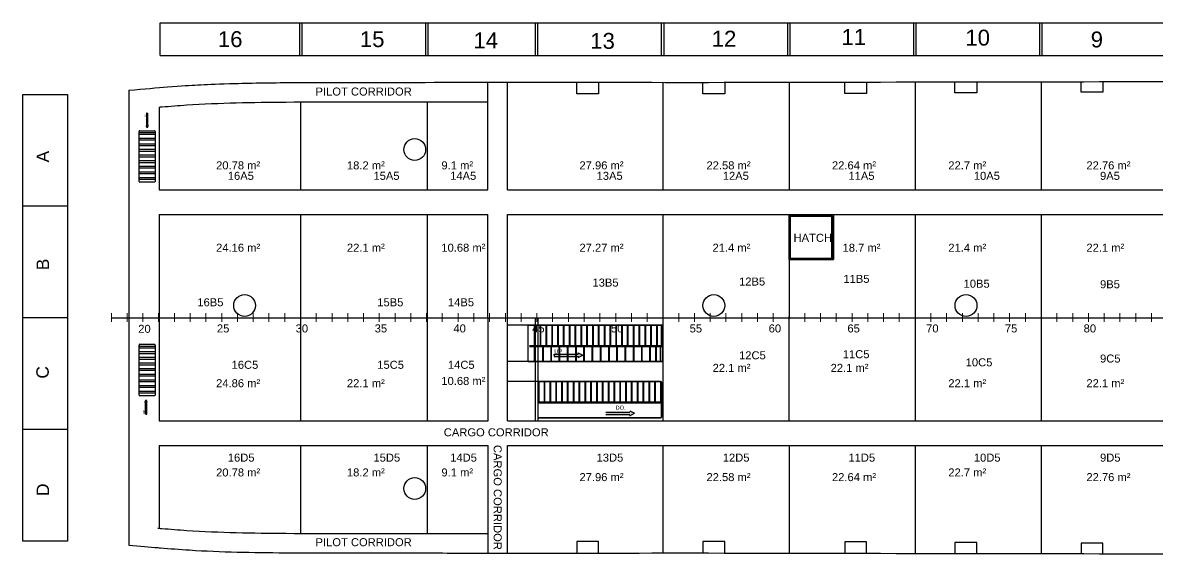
# Model space of a CAD drawing. Header units: inches. Extents: x 1.5 to 94.9, y 1.9 to 23.8.
# Drawn here: x 1.54 to 48.34, y 1.91 to 23.82 of the extents above; entities that cross this region are included whole.
import ezdxf

# ---------------------------------------------------------------- set-up
doc = ezdxf.new("R2010")
doc.units = ezdxf.units.IN
doc.header["$MEASUREMENT"] = 0
doc.linetypes.add('ACAD_ISO02W100', pattern=[15, 12, -3])
for name, color, linetype in [('deck 4', 7, 'Continuous'), ('Layer1', 10, 'Continuous'), ('Layer2', 7, 'Continuous'), ('PDF2_TEXT', 7, 'Continuous'), ('PDF_INER2', 7, 'Continuous'), ('STATIONS', 7, 'Continuous')]:
    doc.layers.add(name, color=color, linetype=linetype)
doc.layers.add('WIND AREA', color=18, linetype='Continuous', true_color=0x000000)
doc.styles.add('PDF ArialMT', font='arial.ttf')
doc.styles.get("Standard").update_dxf_attribs({"font": 'arial.ttf'})

msp = doc.modelspace()

# ---------------------------------------------------------------- hatches: boundary and pattern name
at = {"layer": 'PDF_INER2'}
h = msp.add_hatch(color=7, dxfattribs=at)
h.dxf.hatch_style = 1
h.paths.add_polyline_path([(6.696, 20.087), (6.67, 20.087), (6.645, 20.087), (6.645, 19.583), (6.62, 19.583), (6.67, 19.488), (6.721, 19.583), (6.696, 19.583)])
h = msp.add_hatch(color=7, dxfattribs=at)
h.dxf.hatch_style = 1
h.paths.add_polyline_path([(24.646, 10.114), (24.458, 10.214), (24.458, 10.164), (23.458, 10.164), (23.458, 10.114), (23.458, 10.064), (24.458, 10.064), (24.458, 10.014)])
h = msp.add_hatch(color=7, dxfattribs=at)
h.dxf.hatch_style = 1
h.paths.add_polyline_path([(6.657, 7.679), (6.632, 7.679), (6.607, 7.679), (6.607, 8.183), (6.581, 8.183), (6.632, 8.278), (6.682, 8.183), (6.657, 8.183)])
h = msp.add_hatch(color=7, dxfattribs=at)
h.dxf.hatch_style = 1
h.paths.add_polyline_path([(25.588, 7.772), (25.588, 7.722), (25.588, 7.672), (26.588, 7.672), (26.588, 7.622), (26.776, 7.722), (26.588, 7.822), (26.588, 7.772)])

# ---------------------------------------------------------------- linework, layer by layer
at = {"color": 8}
for p, q in [((7.216, 22.466), (7.216, 23.815)), ((7.216, 23.815, 0), (92.95, 23.815, 0)), ((12.966, 22.466), (12.966, 23.815)), ((13.066, 22.466), (13.066, 23.815)), ((18.166, 22.466), (18.166, 23.815)), ((18.266, 22.466), (18.266, 23.815)), ((22.696, 22.466), (22.696, 23.815)), ((22.796, 22.466), (22.796, 23.815)), ((27.896, 22.466), (27.896, 23.815)), ((27.996, 22.466), (27.996, 23.815)), ((33.096, 22.466), (33.096, 23.815)), ((33.196, 22.466), (33.196, 23.815)), ((38.296, 22.466, 0), (38.296, 23.815, 0)), ((38.396, 22.466), (38.396, 23.815)), ((43.496, 22.466), (43.496, 23.815)), ((43.596, 22.466), (43.596, 23.815)), ((7.216, 22.466, 0), (92.95, 22.466, 0))]:
    msp.add_line(p, q, dxfattribs=at)
at = {"color": 7}
for p, q in [((24.396, 20.88), (24.396, 21.36)), ((24.396, 20.88), (24.396, 21.36)), ((29.596, 20.88), (29.596, 21.357)), ((29.596, 20.88), (29.596, 21.357)), ((35.446, 20.904), (35.446, 21.369)), ((35.446, 20.904), (35.446, 21.369)), ((39.996, 20.925), (39.996, 21.377)), ((39.996, 20.925), (39.996, 21.377)), ((45.196, 20.952), (45.196, 21.386)), ((45.196, 20.952), (45.196, 21.386)), ((24.396, 2.442), (24.396, 1.962)), ((24.396, 2.442), (24.396, 1.962)), ((29.596, 2.442), (29.596, 1.965)), ((29.596, 2.442), (29.596, 1.965)), ((35.446, 2.419), (35.446, 1.954)), ((35.446, 2.419), (35.446, 1.954)), ((39.996, 2.397), (39.996, 1.946)), ((39.996, 2.397), (39.996, 1.946)), ((45.196, 2.371), (45.196, 1.937)), ((45.196, 2.371), (45.196, 1.937))]:
    msp.add_line(p, q, dxfattribs=at)
at = {"elevation": 0}
msp.add_lwpolyline([(33.15, 15.913), (34.979, 15.913), (34.979, 14.053), (33.15, 14.053)], close=True, dxfattribs=at)
at = {"color": 7}
for points in [[(25.296, 21.36, 0), (25.296, 20.88, 0), (24.396, 20.88, 0)], [(25.296, 21.36, 0), (25.296, 20.88, 0), (24.396, 20.88, 0)], [(30.496, 21.359, 0), (30.496, 20.88, 0), (29.596, 20.88, 0)], [(30.496, 21.359, 0), (30.496, 20.88, 0), (29.596, 20.88, 0)], [(36.346, 21.37, 0), (36.346, 20.904, 0), (35.446, 20.904, 0)], [(36.346, 21.37, 0), (36.346, 20.904, 0), (35.446, 20.904, 0)], [(40.896, 21.378, 0), (40.896, 20.925, 0), (39.996, 20.925, 0)], [(40.896, 21.378, 0), (40.896, 20.925, 0), (39.996, 20.925, 0)], [(46.096, 21.387, 0), (46.096, 20.952, 0), (45.196, 20.952, 0)], [(46.096, 21.387, 0), (46.096, 20.952, 0), (45.196, 20.952, 0)], [(25.296, 1.962, 0), (25.296, 2.442, 0), (24.396, 2.442, 0)], [(25.296, 1.962, 0), (25.296, 2.442, 0), (24.396, 2.442, 0)], [(30.496, 1.963, 0), (30.496, 2.442, 0), (29.596, 2.442, 0)], [(30.496, 1.963, 0), (30.496, 2.442, 0), (29.596, 2.442, 0)], [(36.346, 1.952, 0), (36.346, 2.419, 0), (35.446, 2.419, 0)], [(36.346, 1.952, 0), (36.346, 2.419, 0), (35.446, 2.419, 0)], [(40.896, 1.944, 0), (40.896, 2.397, 0), (39.996, 2.397, 0)], [(40.896, 1.944, 0), (40.896, 2.397, 0), (39.996, 2.397, 0)], [(46.096, 1.935, 0), (46.096, 2.371, 0), (45.196, 2.371, 0)], [(46.096, 1.935, 0), (46.096, 2.371, 0), (45.196, 2.371, 0)]]:
    msp.add_polyline3d(points, dxfattribs=at)
at = {"layer": 'deck 4', "color": 7}
for p, q in [((20.732, 16.934), (20.73, 21.359)), ((21.533, 16.934), (21.532, 21.36)), ((27.95, 21.356), (27.95, 16.934)), ((33.15, 21.364), (33.15, 16.934)), ((38.35, 21.374, 0), (38.35, 16.934, 0)), ((43.55, 21.383), (43.55, 16.934)), ((7.17, 20.34), (7.17, 16.934)), ((13.02, 16.934), (13.02, 20.552)), ((18.22, 20.558), (18.22, 16.934)), ((6.343, 17.273), (6.343, 19.336)), ((7.003, 19.28), (6.343, 19.28)), ((6.343, 19.22), (7.003, 19.22)), ((6.371, 19.365), (6.975, 19.365)), ((7.003, 19.336), (7.003, 17.273)), ((7.003, 19.048), (6.343, 19.048)), ((6.343, 18.989), (7.003, 18.989)), ((7.003, 18.816), (6.343, 18.816)), ((6.343, 18.757), (7.003, 18.757)), ((7.003, 18.584), (6.343, 18.584)), ((6.343, 18.525), (7.003, 18.525)), ((7.003, 18.353), (6.343, 18.353)), ((6.343, 18.294), (7.003, 18.294)), ((7.003, 18.121), (6.343, 18.121)), ((6.343, 18.062), (7.003, 18.062)), ((7.003, 17.889), (6.343, 17.889)), ((6.343, 17.83), (7.003, 17.83)), ((7.003, 17.658), (6.343, 17.658)), ((6.343, 17.598), (7.003, 17.598)), ((7.003, 17.426), (6.343, 17.426)), ((6.343, 17.367), (7.003, 17.367)), ((6.975, 17.245), (6.371, 17.245)), ((7.17, 16.934), (20.732, 16.934, 0)), ((21.533, 16.934, 0), (92.947, 16.934, 0)), ((7.17, 15.914), (7.17, 7.411)), ((7.17, 15.914, 0), (20.732, 15.913, 0)), ((13.02, 7.411), (13.02, 15.914)), ((18.22, 15.913), (18.22, 7.411)), ((20.735, 7.411), (20.732, 15.913, 0)), ((21.533, 15.913, 0), (61.755, 15.911)), ((21.536, 7.411), (21.533, 15.913)), ((27.95, 15.913), (27.95, 7.411)), ((33.15, 15.913, 0), (33.15, 11.612)), ((33.15, 15.913, 0), (33.15, 14.053, 0)), ((33.15, 15.913, 0), (34.98, 15.913, 0)), ((33.159, 15.913, 0), (33.159, 14.053, 0)), ((34.97, 15.913, 0), (34.969, 14.053, 0)), ((34.98, 15.913, 0), (34.979, 14.053, 0)), ((38.35, 15.912, 0), (38.35, 7.411, 0)), ((43.55, 15.912), (43.55, 7.411)), ((34.97, 15.903, 0), (33.15, 15.903, 0)), ((33.204, 15.858, 0), (34.924, 15.858, 0)), ((33.15, 14.063, 0), (34.969, 14.063, 0)), ((33.15, 14.053, 0), (34.979, 14.053, 0)), ((33.15, 7.411, 0), (33.15, 11.711)), ((22.395, 11.352), (21.535, 11.351)), ((22.7, 7.411), (22.7, 11.611)), ((22.8, 7.411), (22.8, 11.611)), ((6.343, 8.472), (6.343, 10.535)), ((7.003, 10.478), (6.343, 10.478)), ((6.343, 10.419), (7.003, 10.419)), ((6.371, 10.563), (6.975, 10.563)), ((7.003, 10.535), (7.003, 8.472)), ((7.003, 10.247), (6.343, 10.247)), ((6.343, 10.188), (7.003, 10.188)), ((7.003, 10.015), (6.343, 10.015)), ((6.343, 9.956), (7.003, 9.956)), ((22.395, 9.852), (21.535, 9.851)), ((7.003, 9.783), (6.343, 9.783)), ((6.343, 9.724), (7.003, 9.724)), ((7.003, 9.552), (6.343, 9.552)), ((6.343, 9.492), (7.003, 9.492)), ((7.003, 9.32), (6.343, 9.32)), ((6.343, 9.261), (7.003, 9.261)), ((7.003, 9.088), (6.343, 9.088)), ((6.343, 9.029), (7.003, 9.029)), ((22.8, 9.032), (21.535, 9.031)), ((7.003, 8.856), (6.343, 8.856)), ((6.343, 8.797), (7.003, 8.797)), ((7.003, 8.625), (6.343, 8.625)), ((6.343, 8.566), (7.003, 8.566)), ((6.975, 8.443), (6.371, 8.443)), ((7.17, 7.411), (20.735, 7.411)), ((21.536, 7.411), (53.955, 7.411)), ((7.17, 6.392), (7.17, 2.979)), ((7.17, 6.392), (20.736, 6.392)), ((13.02, 2.771), (13.02, 6.392)), ((18.22, 6.392), (18.22, 2.765)), ((20.738, 1.963), (20.736, 6.392)), ((21.536, 6.392), (80.7, 6.392)), ((21.538, 1.963), (21.536, 6.392)), ((27.95, 6.392), (27.95, 1.965)), ((33.15, 6.392), (33.15, 1.958)), ((38.35, 6.392, 0), (38.35, 1.949, 0)), ((43.55, 6.392), (43.55, 1.939))]:
    msp.add_line(p, q, dxfattribs=at)
at = {"layer": 'deck 4', "color": 7, "linetype": 'Continuous'}
for p, q in [((33.194, 15.858, 0), (33.194, 14.098, 0)), ((34.924, 15.858, 0), (33.194, 15.858, 0)), ((33.194, 15.848, 0), (34.914, 15.848, 0)), ((33.204, 15.848, 0), (33.204, 14.098, 0)), ((34.914, 14.098, 0), (34.914, 15.858, 0)), ((34.924, 15.858, 0), (34.924, 14.098, 0)), ((34.924, 15.858, 0), (34.924, 14.098, 0)), ((33.194, 14.098, 0), (34.924, 14.098, 0)), ((33.204, 14.108, 0), (34.914, 14.108, 0))]:
    msp.add_line(p, q, dxfattribs=at)
at = {"layer": 'deck 4', "color": 7}
for centre in [(17.712, 18.588), (10.695, 12.162), (30.05, 12.162), (40.45, 12.162), (17.712, 4.622)]:
    msp.add_circle(centre, 0.45, dxfattribs=at)
for centre, start, end in [((6.371, 19.336), 90, 180), ((6.975, 19.336), 0, 90), ((6.371, 17.273), 180, 270), ((6.975, 17.273), 270, 0), ((6.371, 10.535), 90, 180), ((6.975, 10.535), 0, 90), ((6.371, 8.472), 180, 270), ((6.975, 8.472), 270, 0)]:
    msp.add_arc(centre, 0.0282, start, end, dxfattribs=at)
for points, knots in [([(5.916, 21.033), (6.558, 21.092), (7.924, 21.205), (8.735, 21.255), (9.82, 21.307), (12.42, 21.358), (15.67, 21.356), (19.411, 21.36), (26.035, 21.361), (29.18, 21.357), (42.941, 21.383), (58.419, 21.412), (75.657, 21.411), (80.855, 21.227), (86.621, 20.734, 0), (90.632, 20.145, 0), (92.924, 19.74, 0), (92.95, 19.735, 0)], [0, 0, 0, 0, 0.659395, 1.659395, 2.659395, 3.659395, 4.659395, 5.659395, 6.192998, 6.192998, 6.192998, 47.477648, 52.62617, 57.905252, 63.07608, 69.979465, 70.058392, 70.058392, 70.058392, 70.058392]), ([(7.17, 20.34), (7.186, 20.341), (7.203, 20.342), (7.22, 20.344), (7.235, 20.345), (7.251, 20.346), (7.266, 20.347), (7.272, 20.348), (7.277, 20.348), (7.283, 20.349), (7.628, 20.376), (7.97, 20.403), (8.989, 20.472), (9.667, 20.5), (11.036, 20.535), (11.724, 20.543), (14.132, 20.56), (15.853, 20.557), (18.63, 20.558), (19.684, 20.559), (20.738, 20.56)], [-0.113295, -0.113295, -0.113295, -0.113295, -0.063151, -0.063151, -0.063151, -0.016591, -0.016591, -0.016591, 0, 0, 0, 1.038843, 1.038843, 3.116529, 3.116529, 5.194216, 5.194216, 10.359723, 10.359723, 13.52262, 13.52262, 13.52262, 13.52262]), ([(5.916, 2.29), (6.371, 2.248), (6.777, 2.213), (7.12, 2.185), (7.153, 2.182), (7.586, 2.147), (9.326, 2.012), (12.418, 1.964), (16.158, 1.966), (18.954, 1.964), (20.639, 1.963), (21.271, 1.963), (21.538, 1.963), (21.673, 1.963), (23.546, 1.962), (26.035, 1.962), (29.18, 1.966), (42.941, 1.94), (58.419, 1.91), (75.657, 1.912), (80.855, 2.096), (86.621, 2.589), (90.632, 3.177, 0), (92.924, 3.583, 0), (92.95, 3.588, 0)], [0, 0, 0, 0, 0.46805, 0.46805, 0.46805, 0.568244, 1.771646, 5.70119, 9.838424, 12.994059, 14.090864, 14.890864, 14.890864, 14.890864, 14.933473, 15.467077, 15.467077, 15.467077, 56.751727, 61.900248, 67.17933, 72.350158, 79.253543, 79.332471, 79.332471, 79.332471, 79.332471])]:
    msp.add_open_spline(points, degree=3, knots=knots, dxfattribs=at)
at = {"layer": 'deck 4', "color": 7, "extrusion": (-9.7388e-12, -6.0139e-10, -1)}
msp.add_open_spline([(7.12, 2.987), (7.153, 2.984), (7.187, 2.982), (7.22, 2.979), (7.235, 2.978), (7.251, 2.977), (7.266, 2.975), (7.272, 2.975), (7.277, 2.974), (7.283, 2.974), (7.628, 2.947), (7.97, 2.92), (8.989, 2.851), (9.667, 2.823), (11.036, 2.787), (11.724, 2.78), (14.132, 2.763), (15.853, 2.766), (18.63, 2.764), (19.684, 2.764), (20.738, 2.763)], degree=3, knots=[-0.163308, -0.163308, -0.163308, -0.163308, -0.063151, -0.063151, -0.063151, -0.016591, -0.016591, -0.016591, 0, 0, 0, 1.038843, 1.038843, 3.116529, 3.116529, 5.194216, 5.194216, 10.359723, 10.359723, 13.52262, 13.52262, 13.52262, 13.52262], dxfattribs=at)
at = {"layer": 'Layer1', "color": 7, "linetype": 'Continuous'}
for p, q in [((22.64, 11.322), (22.64, 10.512)), ((22.64, 11.322), (22.68, 11.322)), ((22.68, 10.512), (22.68, 11.322)), ((22.88, 11.322), (22.88, 10.512)), ((22.88, 11.322), (22.92, 11.322)), ((22.92, 10.512), (22.92, 11.322)), ((23.12, 11.322), (23.12, 10.512)), ((23.12, 11.322), (23.16, 11.322)), ((23.16, 10.512), (23.16, 11.322)), ((23.36, 11.322), (23.36, 10.512)), ((23.36, 11.322), (23.4, 11.322)), ((23.4, 10.512), (23.4, 11.322)), ((23.6, 11.322), (23.6, 10.512)), ((23.6, 11.322), (23.64, 11.322)), ((23.64, 10.512), (23.64, 11.322)), ((23.84, 11.322), (23.84, 10.512)), ((23.84, 11.322), (23.88, 11.322)), ((23.88, 10.512), (23.88, 11.322)), ((24.08, 11.322), (24.08, 10.512)), ((24.08, 11.322), (24.12, 11.322)), ((24.12, 10.512), (24.12, 11.322)), ((24.32, 11.322), (24.32, 10.512)), ((24.32, 11.322), (24.36, 11.322)), ((24.36, 10.512), (24.36, 11.322)), ((24.56, 11.322), (24.56, 10.512)), ((24.56, 11.322), (24.6, 11.322)), ((24.6, 10.512), (24.6, 11.322)), ((24.8, 11.322), (24.8, 10.512)), ((24.8, 11.322), (24.84, 11.322)), ((24.84, 10.512), (24.84, 11.322)), ((25.04, 11.322), (25.04, 10.512)), ((25.04, 11.322), (25.08, 11.322)), ((25.08, 10.512), (25.08, 11.322)), ((25.28, 11.322), (25.28, 10.512)), ((25.28, 11.322, 0), (25.28, 10.512)), ((25.28, 11.322), (25.32, 11.322)), ((25.32, 10.512), (25.32, 11.322, 0)), ((25.32, 10.512), (25.32, 11.322, 0)), ((25.52, 11.322, 0), (25.52, 10.512)), ((25.52, 11.322), (25.56, 11.322)), ((25.56, 10.512), (25.56, 11.322, 0)), ((25.76, 11.322, 0), (25.76, 10.512)), ((25.76, 11.322), (25.8, 11.322)), ((25.8, 10.512), (25.8, 11.322, 0)), ((26, 11.322, 0), (26, 10.512, 0)), ((26, 11.322), (26.04, 11.322)), ((26.04, 10.512, 0), (26.04, 11.322, 0)), ((26.24, 11.322, 0), (26.24, 10.512, 0)), ((26.24, 11.322), (26.28, 11.322)), ((26.28, 10.512, 0), (26.28, 11.322, 0)), ((26.48, 11.322, 0), (26.48, 10.512, 0)), ((26.48, 11.322), (26.52, 11.322)), ((26.52, 10.512, 0), (26.52, 11.322, 0)), ((26.72, 11.322, 0), (26.72, 10.512, 0)), ((26.72, 11.322), (26.76, 11.322)), ((26.76, 10.512, 0), (26.76, 11.322, 0)), ((26.96, 11.322, 0), (26.96, 10.512, 0)), ((26.96, 11.322), (27, 11.322)), ((27, 10.512, 0), (27, 11.322, 0)), ((27.2, 11.322, 0), (27.2, 10.512, 0)), ((27.2, 11.322), (27.24, 11.322)), ((27.24, 10.512, 0), (27.24, 11.322, 0)), ((27.44, 11.322, 0), (27.44, 10.512, 0)), ((27.44, 11.322), (27.48, 11.322, 0)), ((27.48, 10.512, 0), (27.48, 11.322, 0)), ((27.68, 11.322, 0), (27.68, 10.512, 0)), ((27.68, 11.322), (27.72, 11.322, 0)), ((27.72, 10.512, 0), (27.72, 11.322, 0)), ((27.87, 11.322, 0), (27.87, 10.512, 0)), ((27.87, 11.322), (27.91, 11.322, 0)), ((27.91, 10.512, 0), (27.91, 11.322, 0)), ((22.44, 10.512), (27.95, 10.512)), ((27.95, 10.462, 0), (22.44, 10.462, 0)), ((22.64, 10.462), (22.64, 9.882)), ((22.68, 9.882), (22.68, 10.462)), ((22.98, 10.462), (22.98, 9.882)), ((23.02, 9.882), (23.02, 10.462)), ((23.319, 10.462), (23.319, 9.882)), ((23.359, 9.882), (23.359, 10.462)), ((23.659, 10.462), (23.659, 9.882)), ((23.699, 9.882), (23.699, 10.462)), ((23.999, 10.462, 0), (23.999, 9.882, 0)), ((24.039, 9.882, 0), (24.039, 10.462, 0)), ((24.339, 10.462, 0), (24.339, 9.882, 0)), ((24.379, 9.882, 0), (24.379, 10.462, 0)), ((24.679, 10.462, 0), (24.679, 9.882, 0)), ((24.719, 9.882, 0), (24.719, 10.462, 0)), ((25.019, 10.462, 0), (25.019, 9.882, 0)), ((25.059, 9.882, 0), (25.059, 10.462, 0)), ((25.359, 10.462, 0), (25.359, 9.882, 0)), ((25.399, 9.882, 0), (25.399, 10.462, 0)), ((25.699, 10.462, 0), (25.699, 9.882, 0)), ((25.739, 9.882, 0), (25.739, 10.462, 0)), ((26.039, 10.462, 0), (26.039, 9.882, 0)), ((26.079, 9.882, 0), (26.079, 10.462, 0)), ((26.379, 10.462, 0), (26.379, 9.882, 0)), ((26.419, 9.882, 0), (26.419, 10.462, 0)), ((26.719, 10.462, 0), (26.719, 9.882, 0)), ((26.759, 9.882, 0), (26.759, 10.462, 0)), ((27.059, 10.462, 0), (27.059, 9.882, 0)), ((27.099, 9.882, 0), (27.099, 10.462, 0)), ((27.399, 10.462, 0), (27.399, 9.882, 0)), ((27.439, 9.882, 0), (27.439, 10.462, 0)), ((27.639, 10.462, 0), (27.639, 9.882, 0)), ((27.679, 9.882, 0), (27.679, 10.462, 0)), ((27.829, 10.462, 0), (27.829, 9.882, 0)), ((27.869, 9.882, 0), (27.869, 10.462, 0)), ((22.64, 9.882), (22.68, 9.882)), ((22.98, 9.882), (23.02, 9.882)), ((23.319, 9.882), (23.359, 9.882)), ((23.659, 9.882), (23.699, 9.882)), ((23.999, 9.882), (24.039, 9.882)), ((24.339, 9.882), (24.379, 9.882)), ((24.679, 9.882), (24.719, 9.882)), ((25.019, 9.882), (25.059, 9.882)), ((25.359, 9.882), (25.399, 9.882)), ((25.699, 9.882), (25.739, 9.882)), ((26.039, 9.882), (26.079, 9.882)), ((26.379, 9.882), (26.419, 9.882)), ((26.719, 9.882), (26.759, 9.882)), ((27.059, 9.882), (27.099, 9.882)), ((27.399, 9.882), (27.439, 9.882)), ((27.639, 9.882), (27.679, 9.882)), ((27.829, 9.882), (27.869, 9.882)), ((22.805, 9.002), (22.805, 8.192)), ((22.805, 9.002), (22.845, 9.002)), ((22.845, 8.192), (22.845, 9.002)), ((23.045, 9.002), (23.045, 8.192)), ((23.045, 9.002), (23.085, 9.002)), ((23.085, 8.192), (23.085, 9.002)), ((23.285, 9.002), (23.285, 8.192)), ((23.285, 9.002), (23.325, 9.002)), ((23.325, 8.192), (23.325, 9.002)), ((23.525, 9.002), (23.525, 8.192)), ((23.525, 9.002), (23.565, 9.002)), ((23.565, 8.192), (23.565, 9.002)), ((23.765, 9.002), (23.765, 8.192)), ((23.765, 9.002), (23.805, 9.002)), ((23.805, 8.192), (23.805, 9.002)), ((24.005, 9.002), (24.005, 8.192)), ((24.005, 9.002), (24.045, 9.002)), ((24.045, 8.192), (24.045, 9.002)), ((24.245, 9.002), (24.245, 8.192)), ((24.245, 9.002), (24.285, 9.002)), ((24.285, 8.192), (24.285, 9.002)), ((24.485, 9.002), (24.485, 8.192)), ((24.485, 9.002), (24.525, 9.002)), ((24.525, 8.192), (24.525, 9.002)), ((24.725, 9.002), (24.725, 8.192)), ((24.725, 9.002), (24.765, 9.002)), ((24.765, 8.192), (24.765, 9.002)), ((24.965, 9.002), (24.965, 8.192)), ((24.965, 9.002), (25.005, 9.002)), ((25.005, 8.192), (25.005, 9.002)), ((25.205, 9.002), (25.205, 8.192)), ((25.205, 9.002), (25.245, 9.002)), ((25.245, 8.192), (25.245, 9.002)), ((25.445, 9.002), (25.445, 8.192)), ((25.445, 9.002), (25.485, 9.002)), ((25.485, 8.192), (25.485, 9.002)), ((25.685, 9.002), (25.685, 8.192)), ((25.685, 9.002, 0), (25.685, 8.192)), ((25.685, 9.002), (25.725, 9.002)), ((25.725, 8.192), (25.725, 9.002, 0)), ((25.725, 8.192), (25.725, 9.002, 0)), ((25.925, 9.002, 0), (25.925, 8.192)), ((25.925, 9.002), (25.965, 9.002)), ((25.965, 8.192), (25.965, 9.002, 0)), ((26.165, 9.002, 0), (26.165, 8.192)), ((26.165, 9.002), (26.205, 9.002)), ((26.205, 8.192), (26.205, 9.002, 0)), ((26.405, 9.002, 0), (26.405, 8.192, 0)), ((26.405, 9.002), (26.445, 9.002)), ((26.445, 8.192, 0), (26.445, 9.002, 0)), ((26.645, 9.002, 0), (26.645, 8.192, 0)), ((26.645, 9.002), (26.685, 9.002)), ((26.685, 8.192, 0), (26.685, 9.002, 0)), ((26.885, 9.002, 0), (26.885, 8.192, 0)), ((26.885, 9.002), (26.925, 9.002)), ((26.925, 8.192, 0), (26.925, 9.002, 0)), ((27.125, 9.002, 0), (27.125, 8.192, 0)), ((27.125, 9.002), (27.165, 9.002)), ((27.165, 8.192, 0), (27.165, 9.002, 0)), ((27.365, 9.002, 0), (27.365, 8.192, 0)), ((27.365, 9.002), (27.405, 9.002)), ((27.405, 8.192, 0), (27.405, 9.002, 0)), ((27.605, 9.002, 0), (27.605, 8.192, 0)), ((27.605, 9.002), (27.645, 9.002)), ((27.645, 8.192, 0), (27.645, 9.002, 0)), ((27.845, 9.002, 0), (27.845, 8.192, 0)), ((27.845, 9.002), (27.88, 9.002)), ((27.885, 8.192, 0), (27.885, 8.994, 0)), ((22.8, 8.192), (27.89, 8.192)), ((27.89, 8.142, 0), (22.8, 8.142, 0))]:
    msp.add_line(p, q, dxfattribs=at)
at = {"layer": 'Layer1', "color": 7, "linetype": 'ACAD_ISO02W100', "ltscale": 0.0001}
for p, q in [((22.44, 10.492), (27.95, 10.492, 0)), ((27.95, 10.482, 0), (22.44, 10.482)), ((22.8, 8.172), (27.89, 8.172, 0)), ((27.89, 8.162, 0), (22.8, 8.162))]:
    msp.add_line(p, q, dxfattribs=at)
at = {"layer": 'Layer2'}
for p, q in [((1.542, 2.445, 0), (1.542, 20.862, 0)), ((1.542, 20.862, 0), (3.383, 20.862, 0)), ((3.383, 20.862, 0), (3.383, 2.445, 0)), ((3.383, 16.251, 0), (1.542, 16.251, 0)), ((3.383, 11.653, 0), (1.542, 11.653, 0)), ((22.395, 9.852), (22.395, 11.352)), ((3.383, 7.047, 0), (1.542, 7.047, 0)), ((3.383, 2.445, 0), (1.542, 2.445, 0))]:
    msp.add_line(p, q, dxfattribs=at)
at = {"layer": 'PDF_INER2', "color": 7}
for p, q in [((5.916, 21.033), (5.916, 2.29)), ((6.67, 20.087, 0), (6.645, 20.087, 0)), ((6.645, 20.087, 0), (6.645, 19.583, 0)), ((6.67, 20.087, 0), (6.696, 20.087, 0)), ((6.696, 20.087, 0), (6.696, 19.583, 0)), ((6.62, 19.583, 0), (6.67, 19.488, 0)), ((6.721, 19.583, 0), (6.67, 19.488, 0)), ((23.458, 10.114, 0), (23.458, 10.164, 0)), ((23.458, 10.164, 0), (24.458, 10.164, 0)), ((23.458, 10.114, 0), (23.458, 10.064, 0)), ((23.458, 10.064, 0), (24.458, 10.064, 0)), ((24.458, 10.164, 0), (24.458, 10.214, 0)), ((24.458, 10.214, 0), (24.646, 10.114, 0)), ((24.458, 10.014, 0), (24.646, 10.114, 0)), ((24.458, 10.064, 0), (24.458, 10.014, 0)), ((6.581, 8.183, 0), (6.632, 8.278, 0)), ((6.607, 7.679, 0), (6.607, 8.183, 0)), ((6.682, 8.183, 0), (6.632, 8.278, 0)), ((6.657, 7.679, 0), (6.657, 8.183, 0)), ((6.632, 7.679, 0), (6.607, 7.679, 0)), ((6.632, 7.679, 0), (6.657, 7.679, 0)), ((25.588, 7.772, 0), (26.588, 7.772, 0)), ((25.588, 7.672, 0), (26.588, 7.672, 0)), ((26.588, 7.822, 0), (26.776, 7.722, 0)), ((26.588, 7.622, 0), (26.776, 7.722, 0))]:
    msp.add_line(p, q, dxfattribs=at)
at = {"layer": 'STATIONS', "color": 7}
msp.add_line((5.2, 11.661, 0), (94.9, 11.661, 0), dxfattribs=at)
at = {"layer": 'STATIONS', "color": 7, "lineweight": 20, "elevation": 0}
for points in [[(5.2, 11.487), (5.2, 11.849)], [(5.85, 11.487), (5.85, 11.849)], [(6.5, 11.487), (6.5, 11.849)], [(7.15, 11.487), (7.15, 11.849)], [(7.8, 11.487), (7.8, 11.849)], [(8.45, 11.487), (8.45, 11.849)], [(9.1, 11.487), (9.1, 11.849)], [(9.75, 11.487), (9.75, 11.849)], [(10.4, 11.487), (10.4, 11.849)], [(11.05, 11.487), (11.05, 11.849)], [(11.7, 11.487), (11.7, 11.849)], [(12.35, 11.487), (12.35, 11.849)], [(13, 11.487), (13, 11.849)], [(13.65, 11.487), (13.65, 11.849)], [(14.3, 11.487), (14.3, 11.849)], [(14.95, 11.487), (14.95, 11.849)], [(15.6, 11.487), (15.6, 11.849)], [(16.25, 11.487), (16.25, 11.849)], [(16.9, 11.487), (16.9, 11.849)], [(17.55, 11.487), (17.55, 11.849)], [(18.2, 11.487), (18.2, 11.849)], [(18.85, 11.487), (18.85, 11.849)], [(19.5, 11.487), (19.5, 11.849)], [(20.15, 11.487), (20.15, 11.849)], [(20.8, 11.487), (20.8, 11.849)], [(21.45, 11.487), (21.45, 11.849)], [(22.1, 11.487), (22.1, 11.849)], [(22.75, 11.487), (22.75, 11.849)], [(23.4, 11.487), (23.4, 11.849)], [(24.05, 11.487), (24.05, 11.849)], [(24.7, 11.487), (24.7, 11.849)], [(25.35, 11.487), (25.35, 11.849)], [(26, 11.487), (26, 11.849)], [(26.65, 11.487), (26.65, 11.849)], [(27.3, 11.487), (27.3, 11.849)], [(27.95, 11.487), (27.95, 11.849)], [(28.6, 11.487), (28.6, 11.849)], [(29.25, 11.487), (29.25, 11.849)], [(29.9, 11.487), (29.9, 11.849)], [(30.55, 11.487), (30.55, 11.849)], [(31.2, 11.487), (31.2, 11.849)], [(31.85, 11.487), (31.85, 11.849)], [(32.5, 11.487), (32.5, 11.849)], [(33.15, 11.487), (33.15, 11.849)], [(33.8, 11.487), (33.8, 11.849)], [(34.45, 11.487), (34.45, 11.849)], [(35.1, 11.487), (35.1, 11.849)], [(35.75, 11.487), (35.75, 11.849)], [(36.4, 11.487), (36.4, 11.849)], [(37.05, 11.487), (37.05, 11.849)], [(37.7, 11.487), (37.7, 11.849)], [(38.35, 11.487), (38.35, 11.849)], [(39, 11.487), (39, 11.849)], [(39.65, 11.487), (39.65, 11.849)], [(40.3, 11.487), (40.3, 11.849)], [(40.95, 11.487), (40.95, 11.849)], [(41.6, 11.487), (41.6, 11.849)], [(42.25, 11.487), (42.25, 11.849)], [(42.9, 11.487), (42.9, 11.849)], [(43.55, 11.487), (43.55, 11.849)], [(44.2, 11.487), (44.2, 11.849)], [(44.85, 11.487), (44.85, 11.849)], [(45.5, 11.487), (45.5, 11.849)], [(46.15, 11.487), (46.15, 11.849)], [(46.8, 11.487), (46.8, 11.849)], [(47.45, 11.487), (47.45, 11.849)], [(48.1, 11.487), (48.1, 11.849)]]:
    msp.add_lwpolyline(points, dxfattribs=at)
at = {"layer": 'WIND AREA', "color": 7, "linetype": 'Continuous'}
for p, q in [((27.95, 11.352, 0), (22.395, 11.352)), ((27.94, 11.342, 0), (22.395, 11.342)), ((27.94, 9.912), (27.94, 11.292)), ((27.95, 9.902), (27.95, 11.302)), ((22.395, 9.862), (27.94, 9.862)), ((22.395, 9.852), (27.95, 9.852)), ((27.85, 9.032, 0), (22.8, 9.032)), ((27.84, 9.022, 0), (22.8, 9.022)), ((27.89, 7.592, 0), (27.89, 8.972, 0)), ((27.9, 7.582, 0), (27.9, 8.982, 0)), ((22.8, 7.542), (27.84, 7.542, 0)), ((22.8, 7.532), (27.85, 7.532, 0))]:
    msp.add_line(p, q, dxfattribs=at)
for centre, start, end in [((27.89, 11.292, 0), 0, 90), ((27.9, 11.302, 0), 0, 90), ((27.89, 9.912), 270, 0), ((27.9, 9.902), 270, 0), ((27.84, 8.972, 0), 0, 90), ((27.85, 8.982, 0), 0, 90), ((27.84, 7.592, 0), 270, 0), ((27.85, 7.582, 0), 270, 0)]:
    msp.add_arc(centre, 0.05, start, end, dxfattribs=at)

# ---------------------------------------------------------------- texts
at = {"color": 8, "char_height": 0.65414}
for s, insert, attachment_point in [('\\pxsm1.5;16', (9.592, 23.466, 0), 1), ('\\pxsm1.5;15', (15.448, 23.466, 0), 1), ('\\pxsm1.5,qc;14', (17.764, 23.414, 0), 1), ('\\pxsm1.5,qc;13', (22.585, 23.394, 0), 1), ('\\pxsm1.5,qc;12', (33.343, 23.485), 3), ('\\pxsm1.5,qc;11', (38.694, 23.553, 0), 3), ('\\pxsm1.5,qc;10', (43.806, 23.528, 0), 3), ('\\pxsm1.5,qc;9', (48.723, 23.451, 0), 3)]:
    msp.add_mtext_dynamic_manual_height_columns(s, width=5.74991, gutter_width=3.271, heights=[0.875], dxfattribs=dict(at, insert=insert, attachment_point=attachment_point))
at = {"color": 7, "attachment_point": 1}
for s, width, insert, char_height in [('PILOT CORRIDOR', 4.98609, (13.62, 21.144), 0.32997), ('20.7{\\fArial|b0|i0|c178|p34;8} m²', 1.81467, (9.519, 18.102), 0.32997), ('18.2 m²', 1.67372, (14.915, 18.102), 0.33), ('9.1 m²', 1.67372, (18.813, 18.102), 0.33), ('27.9{\\fArial|b0|i0|c178|p34;6} m²', 2.10099, (24.506, 18.102), 0.32997), ('22.{\\fArial|b0|i0|c178|p34;58} m²', 1.99254, (29.745, 18.102), 0.32997), ('22.6{\\fArial|b0|i0|c178|p34;4} m²', 2.114, (34.921, 18.102), 0.32997), ('22.7 m²', 1.67372, (39.721, 18.102), 0.33), ('22.7{\\fArial|b0|i0|c178|p34;6} m²', 2.02291, (45.416, 18.102), 0.32997), ('24.{\\fArial|b0|i0|c178|p34;16} m²', 2.10698, (9.519, 14.709), 0.32997), ('22.{\\fArial|b0|i0|c178|p34;1} m²', 1.9493, (14.915, 14.709), 0.32997), ('10.{\\fArial|b0|i0|c178|p34;68} m²', 1.92922, (18.809, 14.709), 0.32997), ('27.{\\fArial|b0|i0|c178|p34;27} m²', 1.95977, (24.506, 14.709), 0.32997), ('21.{\\fArial|b0|i0|c178|p34;4} m²', 1.67372, (29.994, 14.709), 0.32997), ('1{\\fArial|b0|i0|c178|p34;8.7} m²', 1.67372, (35.359, 14.709), 0.32997), ('21.{\\fArial|b0|i0|c178|p34;4} m²', 1.67372, (39.721, 14.709), 0.32997), ('22.{\\fArial|b0|i0|c178|p34;1} m²', 1.67372, (45.416, 14.709), 0.32997), ('22.{\\fArial|b0|i0|c178|p34;1} m²', 1.67372, (29.999, 9.758), 0.32997), ('22.{\\fArial|b0|i0|c178|p34;1} m²', 1.67372, (34.866, 9.758), 0.32997), ('2{\\fArial|b0|i0|c178|p34;4.86} m²', 1.9497, (9.519, 9.125), 0.32997), ('22.{\\fArial|b0|i0|c178|p34;1} m²', 1.67372, (14.915, 9.125), 0.32997), ('10.{\\fArial|b0|i0|c178|p34;68} m²', 1.80367, (18.809, 9.219), 0.32997), ('22.{\\fArial|b0|i0|c178|p34;1} m²', 1.67372, (39.721, 9.125), 0.32997), ('22.{\\fArial|b0|i0|c178|p34;1} m²', 1.67372, (45.416, 9.125), 0.32997), ('CARGO CORRIDOR', 4.98609, (18.91, 7.102), 0.32997), ('20.7{\\fArial|b0|i0|c178|p34;8} m²', 1.95767, (9.519, 5.449), 0.32997), ('18.2 m²', 1.67372, (14.915, 5.449), 0.33), ('9.1 m²', 1.67372, (18.813, 5.449), 0.33), ('27.9{\\fArial|b0|i0|c178|p34;6} m²', 2.10099, (24.506, 5.256), 0.32997), ('22.{\\fArial|b0|i0|c178|p34;58} m²', 1.99254, (29.745, 5.256), 0.32997), ('22.6{\\fArial|b0|i0|c178|p34;4} m²', 2.114, (34.921, 5.256), 0.32997), ('22.7 m²', 1.67372, (39.721, 5.449), 0.33), ('22.7{\\fArial|b0|i0|c178|p34;6} m²', 2.02291, (45.416, 5.256), 0.32997), ('PILOT CORRIDOR', 4.98609, (13.62, 2.574), 0.32997)]:
    msp.add_mtext_dynamic_manual_height_columns(s, width=width, gutter_width=1.65, heights=[0], dxfattribs=dict(at, insert=insert, char_height=char_height))
at = {"color": 7, "insert": (21.298, 6.418, 0), "char_height": 0.32997, "attachment_point": 1, "rotation": 270}
msp.add_mtext_dynamic_manual_height_columns('CARGO CORRIDOR', width=4.98609, gutter_width=1.65, heights=[0], dxfattribs=at)
at = {"layer": 'PDF2_TEXT', "char_height": 0.512, "attachment_point": 4, "rotation": 90, "style": 'PDF ArialMT'}
for s, insert in [('A', (2.372, 18.058, 0)), ('B', (2.372, 13.615, 0)), ('C', (2.363, 9.15, 0)), ('D', (2.372, 4.312, 0))]:
    msp.add_mtext(s, dxfattribs=dict(at, insert=insert))
at = {"layer": 'PDF_INER2', "color": 7, "char_height": 0.0861, "rotation": 90}
for s, insert, attachment_point in [('do.', (6.547, 20.085, 0), 3), ('UP', (6.508, 7.681, 0), 1)]:
    msp.add_mtext_dynamic_manual_height_columns(s, width=0.0169, gutter_width=0.431, heights=[0], dxfattribs=dict(at, insert=insert, attachment_point=attachment_point))
at = {"layer": 'PDF_INER2', "color": 7, "char_height": 0.1708}
for s, insert, attachment_point in [('UP', (23.464, 10.359), 1), ('DO.', (26.417, 8.039), 3)]:
    msp.add_mtext_dynamic_manual_height_columns(s, width=0.03351, gutter_width=0.854, heights=[0], dxfattribs=dict(at, insert=insert, attachment_point=attachment_point))
at = {"layer": 'STATIONS', "color": 30, "true_color": 0xf8991e, "char_height": 0.33, "attachment_point": 1}
for s, heights, insert in [('16A5', [0], (10.002, 17.671)), ('15A5', [0], (16.01, 17.671)), ('14A5', [0], (19.174, 17.671)), ('13A5', [0], (25.213, 17.671)), ('12A5', [0], (30.418, 17.671)), ('11A5', [0], (35.601, 17.671)), ('10A5', [0], (40.773, 17.671)), ('9A5', [0], (45.978, 17.671)), ('13B5', [0], (25.043, 13.272)), ('12B5', [0], (31.089, 13.315)), ('\\pxt3;11B5', [0], (35.393, 13.426)), ('10B5', [0], (40.35, 13.226)), ('9B5', [0], (45.978, 13.203)), ('16B5', [0], (8.745, 12.46)), ('15B5', [0], (16.167, 12.46)), ('14B5', [0], (19.082, 12.46)), ('11C5', [0], (35.367, 10.321)), ('16C5', [0], (10.159, 9.884)), ('15C5', [0], (16.167, 9.884)), ('14C5', [0], (19.082, 9.884)), ('12C5', [0], (31.089, 10.276)), ('10C5', [0.341], (40.437, 9.986)), ('9C5', [0], (45.978, 10.142)), ('16D5', [0], (10.002, 6.059)), ('15D5', [0], (16.01, 6.059)), ('14D5', [0], (19.174, 6.059)), ('13D5', [0], (25.213, 6.059)), ('12D5', [0], (30.418, 6.059)), ('11D5', [0], (35.601, 6.059)), ('10D5', [0], (40.773, 6.059)), ('9D5', [0], (45.978, 6.059))]:
    msp.add_mtext_dynamic_manual_height_columns(s, width=1.67372, gutter_width=1.65, heights=heights, dxfattribs=dict(at, insert=insert))
at = {"layer": 'STATIONS', "color": 7, "attachment_point": 1}
for s, width, gutter_width, insert, char_height in [('HATCH', 1.67372, 1.65, (33.337, 15.116, 0), 0.33), ('20', 0.22092, 1.651, (6.307, 11.367), 0.3303), ('25', 0.22092, 1.651, (9.553, 11.383, 0), 0.3303), ('30', 0.22092, 1.651, (12.801, 11.383, 0), 0.3303), ('35', 0.22092, 1.651, (16.06, 11.383, 0), 0.3303), ('40', 0.22092, 1.651, (19.308, 11.383, 0), 0.3303), ('45', 0.22092, 1.651, (22.556, 11.383, 0), 0.3303), ('50', 0.22092, 1.651, (25.804, 11.383, 0), 0.3303), ('55', 0.22092, 1.651, (29.051, 11.383, 0), 0.3303), ('60', 0.22092, 1.651, (32.311, 11.383, 0), 0.3303), ('65', 0.22092, 1.651, (35.559, 11.383, 0), 0.3303), ('70', 0.22092, 1.651, (38.806, 11.383, 0), 0.3303), ('75', 0.22092, 1.651, (42.054, 11.383, 0), 0.3303), ('80', 0.22092, 1.651, (45.302, 11.383, 0), 0.3303)]:
    msp.add_mtext_dynamic_manual_height_columns(s, width=width, gutter_width=gutter_width, heights=[0], dxfattribs=dict(at, insert=insert, char_height=char_height))

doc.saveas('drawing.dxf')
